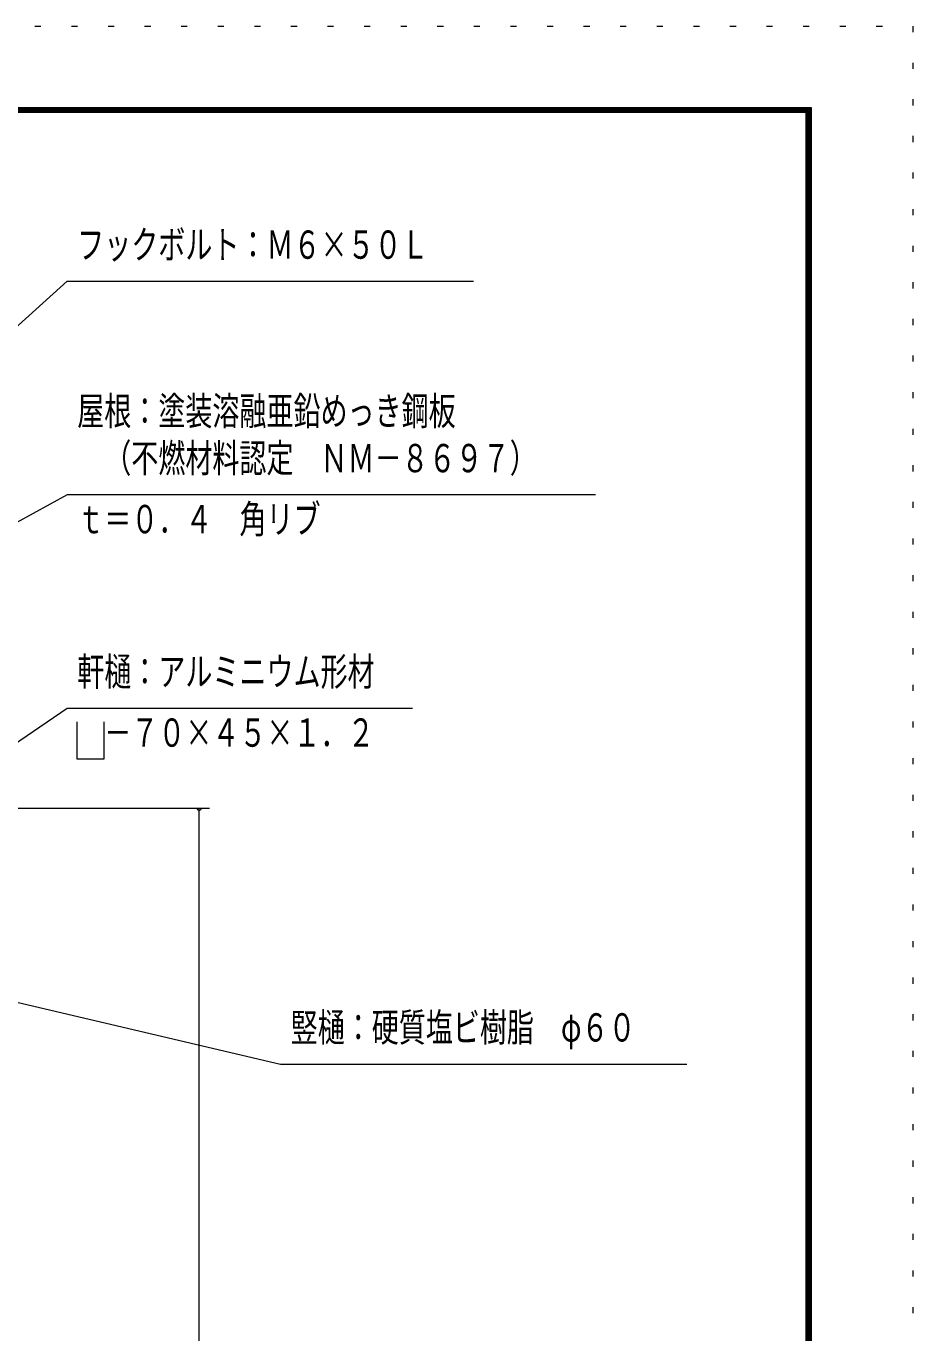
# Model space of a CAD drawing. Units: millimetres, scale not verified. Extents: x -25853 to 25864, y -10500 to 10500.
# Drawn here: x 21501 to 25864, y 4073 to 10500 of the extents above; entities that cross this region are included whole.
import ezdxf
from ezdxf.enums import TextEntityAlignment as Align

# ---------------------------------------------------------------- set-up
doc = ezdxf.new("R2010")
doc.units = ezdxf.units.MM
doc.header["$LTSCALE"] = 60
doc.linetypes.add('USER4', pattern=[3, 0.5, -2.5])
for name, color, linetype, lineweight in [('0-A_2-52DIM', 3, 'Continuous', 18), ('0-C_F-F1PAPER', 5, 'Continuous', 18), ('0-D_F-E_J_ADD', 5, 'USER4', 18)]:
    doc.layers.add(name, color=color, linetype=linetype, lineweight=lineweight)
doc.styles.add('ＭＳ ゴシック', font='')
doc.styles.get('ＭＳ ゴシック').set_extended_font_data('MS Gothic')

msp = doc.modelspace()

# ---------------------------------------------------------------- linework, layer by layer
at = {"layer": '0-A_2-52DIM'}
for p, q in [((22402.55, 6652.53), (21094.79, 6652.53)), ((22362.55, 6652.53), (22342.55, 6652.53)), ((22352.55, -900.07), (22352.55, 6652.53))]:
    msp.add_line(p, q, dxfattribs=at)
for points in [[(19991.48, 7699.55), (21702.54, 9244.93), (23702.54, 9244.93)], [(24302.54, 8194.93), (21702.54, 8194.93), (20446.25, 7506.15)], [(21038.61, 6692.54), (21702.54, 7144.93), (23402.55, 7144.93)], [(21884.19, 7078.88), (21884.19, 6894.93), (21752.55, 6894.93), (21752.55, 7078.88)], [(20980.15, 5810.98), (22752.55, 5394.93), (24752.55, 5394.93)]]:
    msp.add_lwpolyline(points, dxfattribs=at)
msp.add_arc((22352.55, 6652.53), 10, 180, 0, dxfattribs=at)
at = {"layer": '0-C_F-F1PAPER'}
for points in [[(25363.96, -10000), (-3336.04, -10000), (-3336.04, 10100), (25363.96, 10100)], [(25361.45, -9997.5), (25361.45, 10097.5), (-3333.54, 10097.5), (-3333.54, -9997.5)], [(25358.96, -9995), (25358.96, 10095), (-3331.04, 10095), (-3331.04, -9995)], [(25356.46, -9992.5), (-3328.54, -9992.5), (-3328.54, 10092.5), (25356.46, 10092.5)], [(25353.96, -9990), (25353.96, 10090), (-3326.04, 10090), (-3326.04, -9990)], [(25351.46, -9987.5), (-3323.54, -9987.5), (-3323.54, 10087.5), (25351.46, 10087.5)], [(25348.95, -9985), (25348.95, 10085), (-3321.04, 10085), (-3321.04, -9985)], [(25346.46, -9982.5), (-3318.54, -9982.5), (-3318.54, 10082.5), (25346.46, 10082.5)], [(25343.96, -9980), (-3316.04, -9980), (-3316.04, 10080), (25343.96, 10080)], [(25341.46, -9977.5), (-3313.54, -9977.5), (-3313.54, 10077.5), (25341.46, 10077.5)], [(25338.96, -9975), (25338.96, 10075), (-3311.04, 10075), (-3311.04, -9975)]]:
    msp.add_lwpolyline(points, close=True, dxfattribs=at)
at = {"layer": '0-D_F-E_J_ADD'}
msp.add_lwpolyline([(25863.96, -10500), (-3836.04, -10500), (-3836.04, 10500), (25863.96, 10500)], close=True, dxfattribs=at)

# ---------------------------------------------------------------- texts
at = {"layer": '0-A_2-52DIM', "color": 7, "style": 'ＭＳ ゴシック', "width": 0.7}
for s, p in [('フックボルト：Ｍ６×５０Ｌ', (21752.55, 9313.93)), ('屋根：塗装溶融亜鉛めっき鋼板', (21752.54, 8495.85)), ('\u3000（不燃材料認定\u3000ＮＭ－８６９７）', (21752.54, 8263.93)), ('ｔ＝０．４\u3000角リブ', (21752.54, 7963.93)), ('軒樋：アルミニウム形材', (21752.55, 7213.93)), ('\u3000－７０×４５×１．２', (21752.55, 6913.93)), ('竪樋：硬質塩ビ樹脂\u3000φ６０', (22802.54, 5463.93))]:
    msp.add_text(s, height=139.3, dxfattribs=at).set_placement(p, align=Align.BOTTOM_LEFT)

doc.saveas('drawing.dxf')
